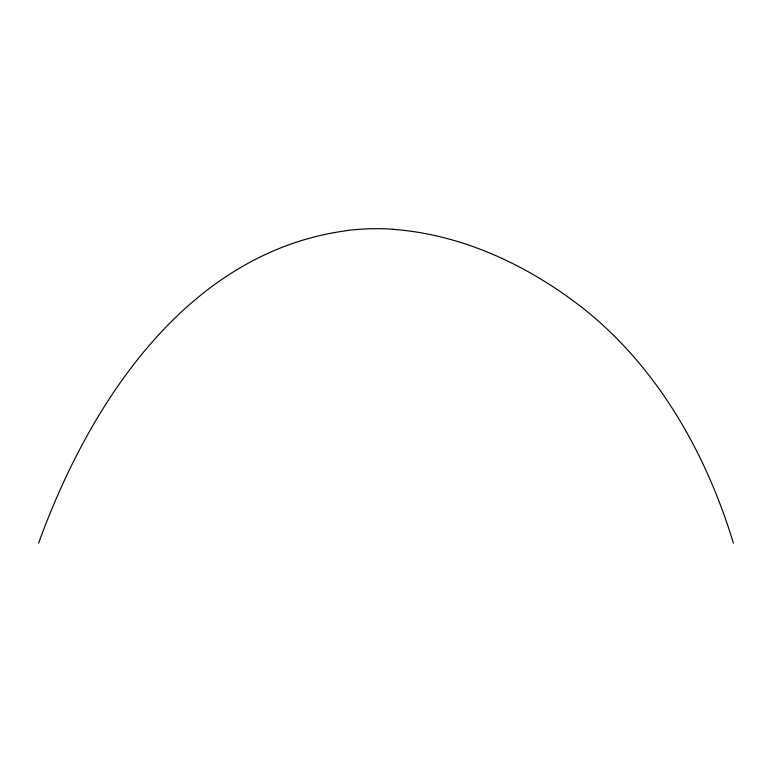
<?xml version="1.0" encoding="UTF-8"?>
<svg xmlns="http://www.w3.org/2000/svg" width="772" height="772" viewBox="0 0 772 772"><rect width="100%" height="100%" fill="white"/><g stroke="black" fill="none" stroke-linecap="round" stroke-linejoin="round"><path stroke-width="1.16" d="M38.6 543.179C89.021 403.688 186.901 252.232 346.425 230.703M392.292 229.294C463.103 234.292 529.891 266.253 585.022 309.833C658.381 368.842 706.399 454.023 733.4 543.179M346.396 230.577A168.45 113.957 0.2 0 1 392.311 229.168"/></g></svg>
